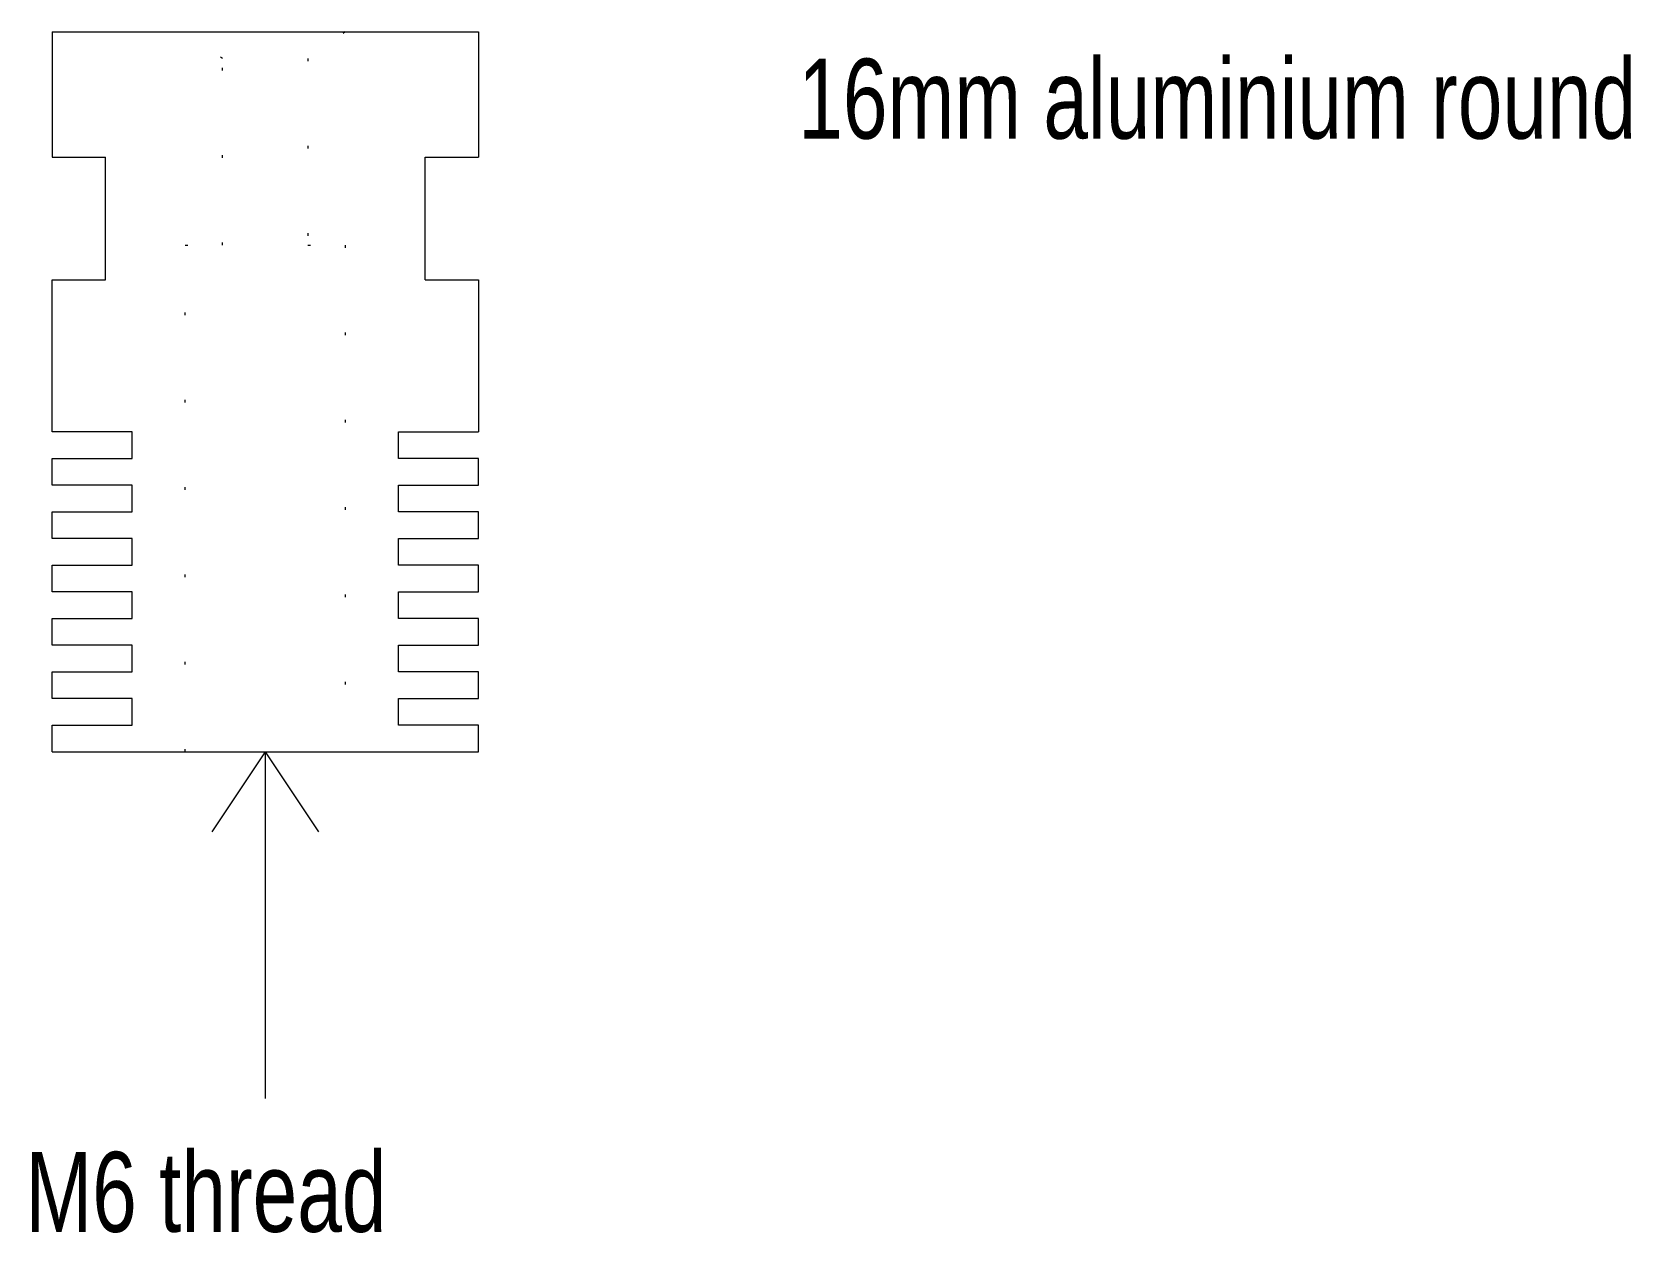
# Model space of a CAD drawing. Header units: millimetres. Extents: x -8.8 to 51.2, y -18 to 27.
import ezdxf

# ---------------------------------------------------------------- set-up
doc = ezdxf.new("R2010")
doc.units = ezdxf.units.MM
doc.linetypes.add('DOT2', pattern=[3.175, 0, -3.175])
doc.layers.get('0').update_dxf_attribs({"linetype": 'CONTINUOUS', "lineweight": 0})
doc.styles.get("Standard").update_dxf_attribs({"font": 'txt', "width": 0.75})

msp = doc.modelspace()

# ---------------------------------------------------------------- linework, layer by layer
for p, q in [((-8, 27), (8, 27)), ((-8, 27), (-8, 22.3)), ((8, 27), (8, 22.3)), ((-8, 22.3), (-6, 22.3)), ((-6, 17.7), (-6, 22.3)), ((6, 22.3), (8, 22.3)), ((6, 17.7), (6, 22.3)), ((-8, 17.7), (-6, 17.7)), ((-8, 12), (-8, 17.7)), ((6, 17.7), (8, 17.7)), ((8, 17.7), (8, 12)), ((-6, 12), (-8, 12)), ((-5, 12), (-6, 12)), ((-5, 11), (-5, 12)), ((5, 11), (5, 12)), ((5, 12), (6, 12)), ((6, 12), (8, 12)), ((-8, 10), (-8, 11)), ((-8, 11), (-5, 11)), ((8, 11), (5, 11)), ((8, 10), (8, 11)), ((-5, 10), (-8, 10)), ((-5, 9), (-5, 10)), ((5, 9), (5, 10)), ((5, 10), (8, 10)), ((-8, 8), (-8, 9)), ((-8, 9), (-5, 9)), ((8, 9), (5, 9)), ((8, 8), (8, 9)), ((-5, 8), (-8, 8)), ((-5, 7), (-5, 8)), ((5, 7), (5, 8)), ((5, 8), (8, 8)), ((-8, 6), (-8, 7)), ((-8, 7), (-5, 7)), ((8, 7), (5, 7)), ((8, 6), (8, 7)), ((-5, 6), (-8, 6)), ((-5, 5), (-5, 6)), ((5, 5), (5, 6)), ((5, 6), (8, 6)), ((-8, 4), (-8, 5)), ((-8, 5), (-5, 5)), ((8, 5), (5, 5)), ((8, 4), (8, 5)), ((-5, 4), (-8, 4)), ((-5, 3), (-5, 4)), ((5, 3), (5, 4)), ((5, 4), (8, 4)), ((-8, 2), (-8, 3)), ((-8, 3), (-5, 3)), ((8, 3), (5, 3)), ((8, 2), (8, 3)), ((-5, 2), (-8, 2)), ((-5, 1), (-5, 2)), ((5, 1), (5, 2)), ((5, 2), (8, 2)), ((-8, 0), (-8, 1)), ((-8, 1), (-5, 1)), ((8, 1), (5, 1)), ((8, 0), (8, 1)), ((-8, 0), (8, 0)), ((0, 0), (-2, -3)), ((0, 0), (0, -13)), ((0, 0), (2, -3))]:
    msp.add_line(p, q)
at = {"linetype": 'DOT2'}
for p, q in [((-1.6, 26), (-3, 27)), ((3, 27), (1.6, 26)), ((-1.6, 19), (-1.6, 26)), ((1.6, 26), (1.6, 19)), ((-3, 0), (-3, 19)), ((-3, 19), (-1.6, 19)), ((1.6, 19), (3, 19)), ((3, 19), (3, 0))]:
    msp.add_line(p, q, dxfattribs=at)

# ---------------------------------------------------------------- texts
at = {"char_height": 3, "width": 100, "attachment_point": 1}
for s, insert in [('16mm aluminium round', (20, 26)), ('M6 thread', (-9, -15))]:
    msp.add_mtext(s, dxfattribs=dict(at, insert=insert))

doc.saveas('drawing.dxf')
